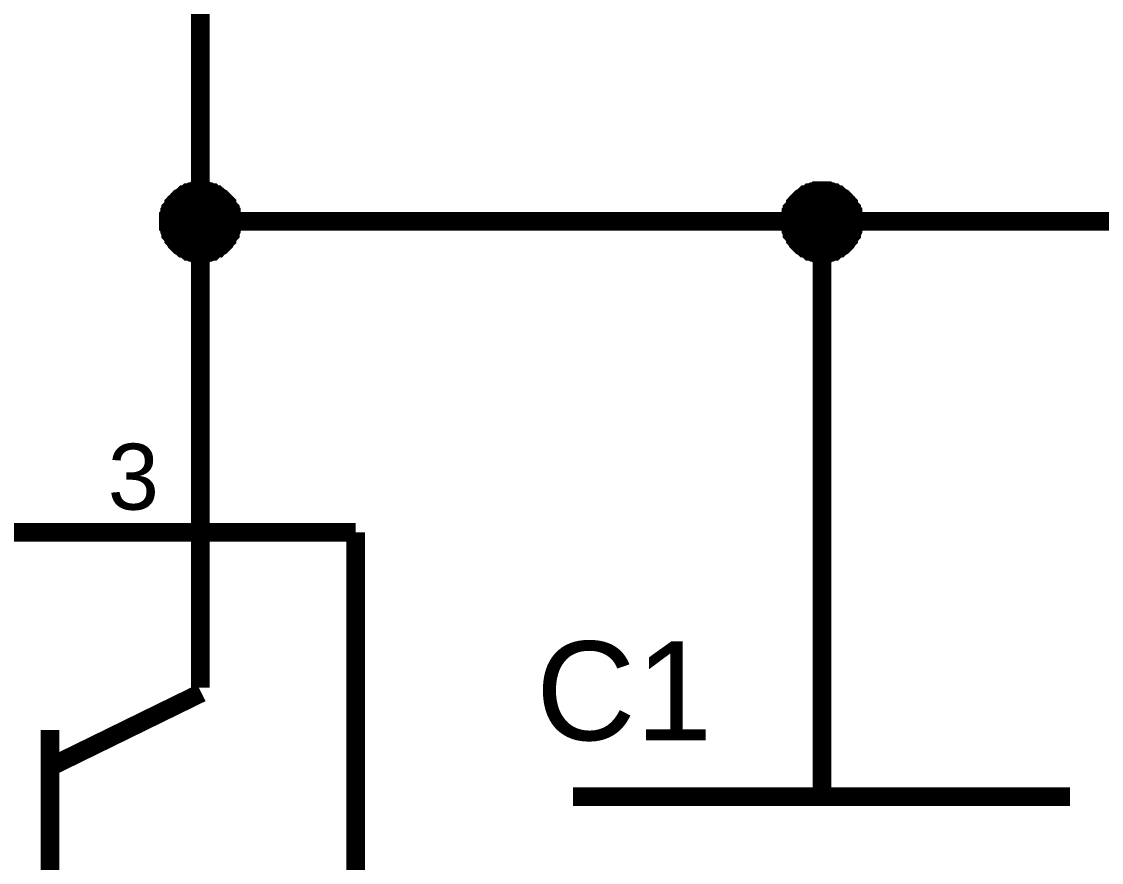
# Model space of a CAD drawing. Header units: millimetres. Extents: x -2024 to 917, y -725 to 13.
# Drawn here: x 496.69 to 514.06, y -649.1 to -635.58 of the extents above; entities that cross this region are included whole.
import ezdxf

# ---------------------------------------------------------------- set-up
doc = ezdxf.new("R2010")
doc.units = ezdxf.units.MM
doc.layers.add('Sheet', color=255, linetype='Continuous')
doc.styles.get("Standard").update_dxf_attribs({"font": 'arial.ttf'})

msp = doc.modelspace()

# ---------------------------------------------------------------- linework, layer by layer
at = {"layer": 'Sheet'}
for points, const_width in [([(499.568, -633.789), (499.568, -636.29)], 0.3), ([(499.568, -638.79), (499.568, -636.29)], 0.3), ([(499.055, -638.79), (499.055, -638.757), (499.055, -638.741), (499.055, -638.707), (499.072, -638.691), (499.072, -638.658), (499.072, -638.641), (499.088, -638.625), (499.088, -638.592), (499.105, -638.575), (499.121, -638.558), (499.138, -638.525), (499.138, -638.509), (499.154, -638.492), (499.171, -638.476), (499.188, -638.459), (499.204, -638.442), (499.221, -638.426), (499.237, -638.409), (499.27, -638.393), (499.287, -638.376), (499.303, -638.36), (499.32, -638.36), (499.353, -638.343), (499.37, -638.327), (499.386, -638.327), (499.419, -638.31), (499.436, -638.31), (499.469, -638.31), (499.485, -638.293), (499.519, -638.293), (499.535, -638.293), (499.568, -638.293)], 0.3), ([(499.055, -638.79), (499.055, -638.757), (499.055, -638.741), (499.055, -638.707), (499.072, -638.691), (499.072, -638.658), (499.072, -638.641), (499.088, -638.625), (499.088, -638.592), (499.105, -638.575), (499.121, -638.558), (499.138, -638.525), (499.138, -638.509), (499.154, -638.492), (499.171, -638.476), (499.188, -638.459), (499.204, -638.442), (499.221, -638.426), (499.237, -638.409), (499.27, -638.393), (499.287, -638.376), (499.303, -638.36), (499.32, -638.36), (499.353, -638.343), (499.37, -638.327), (499.386, -638.327), (499.419, -638.31), (499.436, -638.31), (499.469, -638.31), (499.485, -638.293), (499.519, -638.293), (499.535, -638.293), (499.568, -638.293)], 0.3), ([(499.055, -638.79), (499.055, -638.757), (499.055, -638.741), (499.055, -638.707), (499.072, -638.691), (499.072, -638.658), (499.072, -638.641), (499.088, -638.625), (499.088, -638.592), (499.105, -638.575), (499.121, -638.558), (499.138, -638.525), (499.138, -638.509), (499.154, -638.492), (499.171, -638.476), (499.188, -638.459), (499.204, -638.442), (499.221, -638.426), (499.237, -638.409), (499.27, -638.393), (499.287, -638.376), (499.303, -638.36), (499.32, -638.36), (499.353, -638.343), (499.37, -638.327), (499.386, -638.327), (499.419, -638.31), (499.436, -638.31), (499.469, -638.31), (499.485, -638.293), (499.519, -638.293), (499.535, -638.293), (499.568, -638.293)], 0.3), ([(499.055, -638.79), (499.055, -638.757), (499.055, -638.741), (499.055, -638.707), (499.072, -638.691), (499.072, -638.658), (499.072, -638.641), (499.088, -638.625), (499.088, -638.592), (499.105, -638.575), (499.121, -638.558), (499.138, -638.525), (499.138, -638.509), (499.154, -638.492), (499.171, -638.476), (499.188, -638.459), (499.204, -638.442), (499.221, -638.426), (499.237, -638.409), (499.27, -638.393), (499.287, -638.376), (499.303, -638.36), (499.32, -638.36), (499.353, -638.343), (499.37, -638.327), (499.386, -638.327), (499.419, -638.31), (499.436, -638.31), (499.469, -638.31), (499.485, -638.293), (499.519, -638.293), (499.535, -638.293), (499.568, -638.293)], 0.3), ([(499.568, -638.293), (499.568, -638.293)], 0.3), ([(499.568, -638.293), (499.601, -638.293), (499.618, -638.293), (499.651, -638.293), (499.668, -638.31), (499.701, -638.31), (499.717, -638.31), (499.75, -638.327), (499.767, -638.327), (499.783, -638.343), (499.816, -638.36), (499.833, -638.36), (499.85, -638.376), (499.866, -638.393), (499.899, -638.409), (499.916, -638.426), (499.932, -638.442), (499.949, -638.459), (499.965, -638.476), (499.982, -638.492), (499.999, -638.509), (499.999, -638.525), (500.015, -638.558), (500.032, -638.575), (500.048, -638.592), (500.048, -638.625), (500.065, -638.641), (500.065, -638.658), (500.065, -638.691), (500.081, -638.707), (500.081, -638.741), (500.081, -638.757), (500.081, -638.79)], 0.3), ([(499.568, -638.293), (499.568, -638.293)], 0.3), ([(499.568, -638.293), (499.601, -638.293), (499.618, -638.293), (499.651, -638.293), (499.668, -638.31), (499.701, -638.31), (499.717, -638.31), (499.75, -638.327), (499.767, -638.327), (499.783, -638.343), (499.816, -638.36), (499.833, -638.36), (499.85, -638.376), (499.866, -638.393), (499.899, -638.409), (499.916, -638.426), (499.932, -638.442), (499.949, -638.459), (499.965, -638.476), (499.982, -638.492), (499.999, -638.509), (499.999, -638.525), (500.015, -638.558), (500.032, -638.575), (500.048, -638.592), (500.048, -638.625), (500.065, -638.641), (500.065, -638.658), (500.065, -638.691), (500.081, -638.707), (500.081, -638.741), (500.081, -638.757), (500.081, -638.79)], 0.3), ([(499.568, -638.293), (499.568, -638.293)], 0.3), ([(499.568, -638.293), (499.601, -638.293), (499.618, -638.293), (499.651, -638.293), (499.668, -638.31), (499.701, -638.31), (499.717, -638.31), (499.75, -638.327), (499.767, -638.327), (499.783, -638.343), (499.816, -638.36), (499.833, -638.36), (499.85, -638.376), (499.866, -638.393), (499.899, -638.409), (499.916, -638.426), (499.932, -638.442), (499.949, -638.459), (499.965, -638.476), (499.982, -638.492), (499.999, -638.509), (499.999, -638.525), (500.015, -638.558), (500.032, -638.575), (500.048, -638.592), (500.048, -638.625), (500.065, -638.641), (500.065, -638.658), (500.065, -638.691), (500.081, -638.707), (500.081, -638.741), (500.081, -638.757), (500.081, -638.79)], 0.3), ([(499.568, -638.293), (499.568, -638.293)], 0.3), ([(499.568, -638.293), (499.601, -638.293), (499.618, -638.293), (499.651, -638.293), (499.668, -638.31), (499.701, -638.31), (499.717, -638.31), (499.75, -638.327), (499.767, -638.327), (499.783, -638.343), (499.816, -638.36), (499.833, -638.36), (499.85, -638.376), (499.866, -638.393), (499.899, -638.409), (499.916, -638.426), (499.932, -638.442), (499.949, -638.459), (499.965, -638.476), (499.982, -638.492), (499.999, -638.509), (499.999, -638.525), (500.015, -638.558), (500.032, -638.575), (500.048, -638.592), (500.048, -638.625), (500.065, -638.641), (500.065, -638.658), (500.065, -638.691), (500.081, -638.707), (500.081, -638.741), (500.081, -638.757), (500.081, -638.79)], 0.3), ([(509.052, -638.79), (509.052, -638.757), (509.052, -638.741), (509.052, -638.707), (509.069, -638.691), (509.069, -638.658), (509.069, -638.641), (509.085, -638.625), (509.085, -638.592), (509.102, -638.575), (509.118, -638.558), (509.135, -638.525), (509.135, -638.509), (509.151, -638.492), (509.168, -638.476), (509.184, -638.459), (509.201, -638.442), (509.217, -638.426), (509.234, -638.409), (509.267, -638.393), (509.284, -638.376), (509.3, -638.36), (509.317, -638.36), (509.35, -638.343), (509.366, -638.327), (509.383, -638.327), (509.416, -638.31), (509.433, -638.31), (509.466, -638.31), (509.482, -638.293), (509.515, -638.293), (509.532, -638.293), (509.565, -638.293)], 0.3), ([(509.052, -638.79), (509.052, -638.757), (509.052, -638.741), (509.052, -638.707), (509.069, -638.691), (509.069, -638.658), (509.069, -638.641), (509.085, -638.625), (509.085, -638.592), (509.102, -638.575), (509.118, -638.558), (509.135, -638.525), (509.135, -638.509), (509.151, -638.492), (509.168, -638.476), (509.184, -638.459), (509.201, -638.442), (509.217, -638.426), (509.234, -638.409), (509.267, -638.393), (509.284, -638.376), (509.3, -638.36), (509.317, -638.36), (509.35, -638.343), (509.366, -638.327), (509.383, -638.327), (509.416, -638.31), (509.433, -638.31), (509.466, -638.31), (509.482, -638.293), (509.515, -638.293), (509.532, -638.293), (509.565, -638.293)], 0.3), ([(509.052, -638.79), (509.052, -638.757), (509.052, -638.741), (509.052, -638.707), (509.069, -638.691), (509.069, -638.658), (509.069, -638.641), (509.085, -638.625), (509.085, -638.592), (509.102, -638.575), (509.118, -638.558), (509.135, -638.525), (509.135, -638.509), (509.151, -638.492), (509.168, -638.476), (509.184, -638.459), (509.201, -638.442), (509.217, -638.426), (509.234, -638.409), (509.267, -638.393), (509.284, -638.376), (509.3, -638.36), (509.317, -638.36), (509.35, -638.343), (509.366, -638.327), (509.383, -638.327), (509.416, -638.31), (509.433, -638.31), (509.466, -638.31), (509.482, -638.293), (509.515, -638.293), (509.532, -638.293), (509.565, -638.293)], 0.3), ([(509.052, -638.79), (509.052, -638.757), (509.052, -638.741), (509.052, -638.707), (509.069, -638.691), (509.069, -638.658), (509.069, -638.641), (509.085, -638.625), (509.085, -638.592), (509.102, -638.575), (509.118, -638.558), (509.135, -638.525), (509.135, -638.509), (509.151, -638.492), (509.168, -638.476), (509.184, -638.459), (509.201, -638.442), (509.217, -638.426), (509.234, -638.409), (509.267, -638.393), (509.284, -638.376), (509.3, -638.36), (509.317, -638.36), (509.35, -638.343), (509.366, -638.327), (509.383, -638.327), (509.416, -638.31), (509.433, -638.31), (509.466, -638.31), (509.482, -638.293), (509.515, -638.293), (509.532, -638.293), (509.565, -638.293)], 0.3), ([(509.565, -638.293), (509.565, -638.293)], 0.3), ([(509.565, -638.293), (509.598, -638.293), (509.615, -638.293), (509.648, -638.293), (509.664, -638.31), (509.697, -638.31), (509.714, -638.31), (509.747, -638.327), (509.764, -638.327), (509.78, -638.343), (509.813, -638.36), (509.83, -638.36), (509.846, -638.376), (509.863, -638.393), (509.896, -638.409), (509.913, -638.426), (509.929, -638.442), (509.946, -638.459), (509.962, -638.476), (509.979, -638.492), (509.995, -638.509), (509.995, -638.525), (510.012, -638.558), (510.028, -638.575), (510.045, -638.592), (510.045, -638.625), (510.062, -638.641), (510.062, -638.658), (510.062, -638.691), (510.078, -638.707), (510.078, -638.741), (510.078, -638.757), (510.078, -638.79)], 0.3), ([(509.565, -638.293), (509.565, -638.293)], 0.3), ([(509.565, -638.293), (509.598, -638.293), (509.615, -638.293), (509.648, -638.293), (509.664, -638.31), (509.697, -638.31), (509.714, -638.31), (509.747, -638.327), (509.764, -638.327), (509.78, -638.343), (509.813, -638.36), (509.83, -638.36), (509.846, -638.376), (509.863, -638.393), (509.896, -638.409), (509.913, -638.426), (509.929, -638.442), (509.946, -638.459), (509.962, -638.476), (509.979, -638.492), (509.995, -638.509), (509.995, -638.525), (510.012, -638.558), (510.028, -638.575), (510.045, -638.592), (510.045, -638.625), (510.062, -638.641), (510.062, -638.658), (510.062, -638.691), (510.078, -638.707), (510.078, -638.741), (510.078, -638.757), (510.078, -638.79)], 0.3), ([(509.565, -638.293), (509.565, -638.293)], 0.3), ([(509.565, -638.293), (509.598, -638.293), (509.615, -638.293), (509.648, -638.293), (509.664, -638.31), (509.697, -638.31), (509.714, -638.31), (509.747, -638.327), (509.764, -638.327), (509.78, -638.343), (509.813, -638.36), (509.83, -638.36), (509.846, -638.376), (509.863, -638.393), (509.896, -638.409), (509.913, -638.426), (509.929, -638.442), (509.946, -638.459), (509.962, -638.476), (509.979, -638.492), (509.995, -638.509), (509.995, -638.525), (510.012, -638.558), (510.028, -638.575), (510.045, -638.592), (510.045, -638.625), (510.062, -638.641), (510.062, -638.658), (510.062, -638.691), (510.078, -638.707), (510.078, -638.741), (510.078, -638.757), (510.078, -638.79)], 0.3), ([(509.565, -638.293), (509.565, -638.293)], 0.3), ([(509.565, -638.293), (509.598, -638.293), (509.615, -638.293), (509.648, -638.293), (509.664, -638.31), (509.697, -638.31), (509.714, -638.31), (509.747, -638.327), (509.764, -638.327), (509.78, -638.343), (509.813, -638.36), (509.83, -638.36), (509.846, -638.376), (509.863, -638.393), (509.896, -638.409), (509.913, -638.426), (509.929, -638.442), (509.946, -638.459), (509.962, -638.476), (509.979, -638.492), (509.995, -638.509), (509.995, -638.525), (510.012, -638.558), (510.028, -638.575), (510.045, -638.592), (510.045, -638.625), (510.062, -638.641), (510.062, -638.658), (510.062, -638.691), (510.078, -638.707), (510.078, -638.741), (510.078, -638.757), (510.078, -638.79)], 0.3), ([(499.055, -638.79), (499.055, -638.757), (499.055, -638.741), (499.055, -638.707), (499.072, -638.691), (499.072, -638.658), (499.072, -638.641), (499.088, -638.625), (499.088, -638.592), (499.105, -638.575), (499.121, -638.558), (499.138, -638.525), (499.138, -638.509), (499.154, -638.492), (499.171, -638.476), (499.188, -638.459), (499.204, -638.442), (499.221, -638.426), (499.237, -638.409), (499.27, -638.393), (499.287, -638.376), (499.303, -638.36), (499.32, -638.36), (499.353, -638.343), (499.37, -638.327), (499.386, -638.327), (499.419, -638.31), (499.436, -638.31), (499.469, -638.31), (499.485, -638.293), (499.519, -638.293), (499.535, -638.293), (499.568, -638.293)], 0.0991), ([(499.055, -638.79), (499.055, -638.757), (499.055, -638.741), (499.055, -638.707), (499.072, -638.691), (499.072, -638.658), (499.072, -638.641), (499.088, -638.625), (499.088, -638.592), (499.105, -638.575), (499.121, -638.558), (499.138, -638.525), (499.138, -638.509), (499.154, -638.492), (499.171, -638.476), (499.188, -638.459), (499.204, -638.442), (499.221, -638.426), (499.237, -638.409), (499.27, -638.393), (499.287, -638.376), (499.303, -638.36), (499.32, -638.36), (499.353, -638.343), (499.37, -638.327), (499.386, -638.327), (499.419, -638.31), (499.436, -638.31), (499.469, -638.31), (499.485, -638.293), (499.519, -638.293), (499.535, -638.293), (499.568, -638.293)], 0.0991), ([(499.055, -638.79), (499.055, -638.757), (499.055, -638.741), (499.055, -638.707), (499.072, -638.691), (499.072, -638.658), (499.072, -638.641), (499.088, -638.625), (499.088, -638.592), (499.105, -638.575), (499.121, -638.558), (499.138, -638.525), (499.138, -638.509), (499.154, -638.492), (499.171, -638.476), (499.188, -638.459), (499.204, -638.442), (499.221, -638.426), (499.237, -638.409), (499.27, -638.393), (499.287, -638.376), (499.303, -638.36), (499.32, -638.36), (499.353, -638.343), (499.37, -638.327), (499.386, -638.327), (499.419, -638.31), (499.436, -638.31), (499.469, -638.31), (499.485, -638.293), (499.519, -638.293), (499.535, -638.293), (499.568, -638.293)], 0.0991), ([(499.055, -638.79), (499.055, -638.757), (499.055, -638.741), (499.055, -638.707), (499.072, -638.691), (499.072, -638.658), (499.072, -638.641), (499.088, -638.625), (499.088, -638.592), (499.105, -638.575), (499.121, -638.558), (499.138, -638.525), (499.138, -638.509), (499.154, -638.492), (499.171, -638.476), (499.188, -638.459), (499.204, -638.442), (499.221, -638.426), (499.237, -638.409), (499.27, -638.393), (499.287, -638.376), (499.303, -638.36), (499.32, -638.36), (499.353, -638.343), (499.37, -638.327), (499.386, -638.327), (499.419, -638.31), (499.436, -638.31), (499.469, -638.31), (499.485, -638.293), (499.519, -638.293), (499.535, -638.293), (499.568, -638.293)], 0.0991), ([(499.568, -638.293), (499.568, -638.293)], 0.0991), ([(499.568, -638.293), (499.601, -638.293), (499.618, -638.293), (499.651, -638.293), (499.668, -638.31), (499.701, -638.31), (499.717, -638.31), (499.75, -638.327), (499.767, -638.327), (499.783, -638.343), (499.816, -638.36), (499.833, -638.36), (499.85, -638.376), (499.866, -638.393), (499.899, -638.409), (499.916, -638.426), (499.932, -638.442), (499.949, -638.459), (499.965, -638.476), (499.982, -638.492), (499.999, -638.509), (499.999, -638.525), (500.015, -638.558), (500.032, -638.575), (500.048, -638.592), (500.048, -638.625), (500.065, -638.641), (500.065, -638.658), (500.065, -638.691), (500.081, -638.707), (500.081, -638.741), (500.081, -638.757), (500.081, -638.79)], 0.0991), ([(499.568, -638.293), (499.568, -638.293)], 0.0991), ([(499.568, -638.293), (499.601, -638.293), (499.618, -638.293), (499.651, -638.293), (499.668, -638.31), (499.701, -638.31), (499.717, -638.31), (499.75, -638.327), (499.767, -638.327), (499.783, -638.343), (499.816, -638.36), (499.833, -638.36), (499.85, -638.376), (499.866, -638.393), (499.899, -638.409), (499.916, -638.426), (499.932, -638.442), (499.949, -638.459), (499.965, -638.476), (499.982, -638.492), (499.999, -638.509), (499.999, -638.525), (500.015, -638.558), (500.032, -638.575), (500.048, -638.592), (500.048, -638.625), (500.065, -638.641), (500.065, -638.658), (500.065, -638.691), (500.081, -638.707), (500.081, -638.741), (500.081, -638.757), (500.081, -638.79)], 0.0991), ([(499.568, -638.293), (499.568, -638.293)], 0.0991), ([(499.568, -638.293), (499.601, -638.293), (499.618, -638.293), (499.651, -638.293), (499.668, -638.31), (499.701, -638.31), (499.717, -638.31), (499.75, -638.327), (499.767, -638.327), (499.783, -638.343), (499.816, -638.36), (499.833, -638.36), (499.85, -638.376), (499.866, -638.393), (499.899, -638.409), (499.916, -638.426), (499.932, -638.442), (499.949, -638.459), (499.965, -638.476), (499.982, -638.492), (499.999, -638.509), (499.999, -638.525), (500.015, -638.558), (500.032, -638.575), (500.048, -638.592), (500.048, -638.625), (500.065, -638.641), (500.065, -638.658), (500.065, -638.691), (500.081, -638.707), (500.081, -638.741), (500.081, -638.757), (500.081, -638.79)], 0.0991), ([(499.568, -638.293), (499.568, -638.293)], 0.0991), ([(499.568, -638.293), (499.601, -638.293), (499.618, -638.293), (499.651, -638.293), (499.668, -638.31), (499.701, -638.31), (499.717, -638.31), (499.75, -638.327), (499.767, -638.327), (499.783, -638.343), (499.816, -638.36), (499.833, -638.36), (499.85, -638.376), (499.866, -638.393), (499.899, -638.409), (499.916, -638.426), (499.932, -638.442), (499.949, -638.459), (499.965, -638.476), (499.982, -638.492), (499.999, -638.509), (499.999, -638.525), (500.015, -638.558), (500.032, -638.575), (500.048, -638.592), (500.048, -638.625), (500.065, -638.641), (500.065, -638.658), (500.065, -638.691), (500.081, -638.707), (500.081, -638.741), (500.081, -638.757), (500.081, -638.79)], 0.0991), ([(509.052, -638.79), (509.052, -638.757), (509.052, -638.741), (509.052, -638.707), (509.069, -638.691), (509.069, -638.658), (509.069, -638.641), (509.085, -638.625), (509.085, -638.592), (509.102, -638.575), (509.118, -638.558), (509.135, -638.525), (509.135, -638.509), (509.151, -638.492), (509.168, -638.476), (509.184, -638.459), (509.201, -638.442), (509.217, -638.426), (509.234, -638.409), (509.267, -638.393), (509.284, -638.376), (509.3, -638.36), (509.317, -638.36), (509.35, -638.343), (509.366, -638.327), (509.383, -638.327), (509.416, -638.31), (509.433, -638.31), (509.466, -638.31), (509.482, -638.293), (509.515, -638.293), (509.532, -638.293), (509.565, -638.293)], 0.0991), ([(509.052, -638.79), (509.052, -638.757), (509.052, -638.741), (509.052, -638.707), (509.069, -638.691), (509.069, -638.658), (509.069, -638.641), (509.085, -638.625), (509.085, -638.592), (509.102, -638.575), (509.118, -638.558), (509.135, -638.525), (509.135, -638.509), (509.151, -638.492), (509.168, -638.476), (509.184, -638.459), (509.201, -638.442), (509.217, -638.426), (509.234, -638.409), (509.267, -638.393), (509.284, -638.376), (509.3, -638.36), (509.317, -638.36), (509.35, -638.343), (509.366, -638.327), (509.383, -638.327), (509.416, -638.31), (509.433, -638.31), (509.466, -638.31), (509.482, -638.293), (509.515, -638.293), (509.532, -638.293), (509.565, -638.293)], 0.0991), ([(509.052, -638.79), (509.052, -638.757), (509.052, -638.741), (509.052, -638.707), (509.069, -638.691), (509.069, -638.658), (509.069, -638.641), (509.085, -638.625), (509.085, -638.592), (509.102, -638.575), (509.118, -638.558), (509.135, -638.525), (509.135, -638.509), (509.151, -638.492), (509.168, -638.476), (509.184, -638.459), (509.201, -638.442), (509.217, -638.426), (509.234, -638.409), (509.267, -638.393), (509.284, -638.376), (509.3, -638.36), (509.317, -638.36), (509.35, -638.343), (509.366, -638.327), (509.383, -638.327), (509.416, -638.31), (509.433, -638.31), (509.466, -638.31), (509.482, -638.293), (509.515, -638.293), (509.532, -638.293), (509.565, -638.293)], 0.0991), ([(509.052, -638.79), (509.052, -638.757), (509.052, -638.741), (509.052, -638.707), (509.069, -638.691), (509.069, -638.658), (509.069, -638.641), (509.085, -638.625), (509.085, -638.592), (509.102, -638.575), (509.118, -638.558), (509.135, -638.525), (509.135, -638.509), (509.151, -638.492), (509.168, -638.476), (509.184, -638.459), (509.201, -638.442), (509.217, -638.426), (509.234, -638.409), (509.267, -638.393), (509.284, -638.376), (509.3, -638.36), (509.317, -638.36), (509.35, -638.343), (509.366, -638.327), (509.383, -638.327), (509.416, -638.31), (509.433, -638.31), (509.466, -638.31), (509.482, -638.293), (509.515, -638.293), (509.532, -638.293), (509.565, -638.293)], 0.0991), ([(509.565, -638.293), (509.565, -638.293)], 0.0991), ([(509.565, -638.293), (509.598, -638.293), (509.615, -638.293), (509.648, -638.293), (509.664, -638.31), (509.697, -638.31), (509.714, -638.31), (509.747, -638.327), (509.764, -638.327), (509.78, -638.343), (509.813, -638.36), (509.83, -638.36), (509.846, -638.376), (509.863, -638.393), (509.896, -638.409), (509.913, -638.426), (509.929, -638.442), (509.946, -638.459), (509.962, -638.476), (509.979, -638.492), (509.995, -638.509), (509.995, -638.525), (510.012, -638.558), (510.028, -638.575), (510.045, -638.592), (510.045, -638.625), (510.062, -638.641), (510.062, -638.658), (510.062, -638.691), (510.078, -638.707), (510.078, -638.741), (510.078, -638.757), (510.078, -638.79)], 0.0991), ([(509.565, -638.293), (509.565, -638.293)], 0.0991), ([(509.565, -638.293), (509.598, -638.293), (509.615, -638.293), (509.648, -638.293), (509.664, -638.31), (509.697, -638.31), (509.714, -638.31), (509.747, -638.327), (509.764, -638.327), (509.78, -638.343), (509.813, -638.36), (509.83, -638.36), (509.846, -638.376), (509.863, -638.393), (509.896, -638.409), (509.913, -638.426), (509.929, -638.442), (509.946, -638.459), (509.962, -638.476), (509.979, -638.492), (509.995, -638.509), (509.995, -638.525), (510.012, -638.558), (510.028, -638.575), (510.045, -638.592), (510.045, -638.625), (510.062, -638.641), (510.062, -638.658), (510.062, -638.691), (510.078, -638.707), (510.078, -638.741), (510.078, -638.757), (510.078, -638.79)], 0.0991), ([(509.565, -638.293), (509.565, -638.293)], 0.0991), ([(509.565, -638.293), (509.598, -638.293), (509.615, -638.293), (509.648, -638.293), (509.664, -638.31), (509.697, -638.31), (509.714, -638.31), (509.747, -638.327), (509.764, -638.327), (509.78, -638.343), (509.813, -638.36), (509.83, -638.36), (509.846, -638.376), (509.863, -638.393), (509.896, -638.409), (509.913, -638.426), (509.929, -638.442), (509.946, -638.459), (509.962, -638.476), (509.979, -638.492), (509.995, -638.509), (509.995, -638.525), (510.012, -638.558), (510.028, -638.575), (510.045, -638.592), (510.045, -638.625), (510.062, -638.641), (510.062, -638.658), (510.062, -638.691), (510.078, -638.707), (510.078, -638.741), (510.078, -638.757), (510.078, -638.79)], 0.0991), ([(509.565, -638.293), (509.565, -638.293)], 0.0991), ([(509.565, -638.293), (509.598, -638.293), (509.615, -638.293), (509.648, -638.293), (509.664, -638.31), (509.697, -638.31), (509.714, -638.31), (509.747, -638.327), (509.764, -638.327), (509.78, -638.343), (509.813, -638.36), (509.83, -638.36), (509.846, -638.376), (509.863, -638.393), (509.896, -638.409), (509.913, -638.426), (509.929, -638.442), (509.946, -638.459), (509.962, -638.476), (509.979, -638.492), (509.995, -638.509), (509.995, -638.525), (510.012, -638.558), (510.028, -638.575), (510.045, -638.592), (510.045, -638.625), (510.062, -638.641), (510.062, -638.658), (510.062, -638.691), (510.078, -638.707), (510.078, -638.741), (510.078, -638.757), (510.078, -638.79)], 0.0991), ([(499.568, -639.304), (499.535, -639.304), (499.519, -639.304), (499.485, -639.304), (499.469, -639.287), (499.436, -639.287), (499.419, -639.287), (499.386, -639.27), (499.37, -639.27), (499.353, -639.254), (499.32, -639.237), (499.303, -639.221), (499.287, -639.221), (499.27, -639.204), (499.237, -639.188), (499.221, -639.171), (499.204, -639.155), (499.188, -639.138), (499.171, -639.121), (499.154, -639.088), (499.138, -639.072), (499.138, -639.055), (499.121, -639.039), (499.105, -639.005), (499.088, -638.989), (499.088, -638.972), (499.072, -638.939), (499.072, -638.923), (499.072, -638.89), (499.055, -638.873), (499.055, -638.84), (499.055, -638.823), (499.055, -638.79)], 0.3), ([(499.055, -638.79), (499.055, -638.79)], 0.3), ([(499.568, -639.304), (499.535, -639.304), (499.519, -639.304), (499.485, -639.304), (499.469, -639.287), (499.436, -639.287), (499.419, -639.287), (499.386, -639.27), (499.37, -639.27), (499.353, -639.254), (499.32, -639.237), (499.303, -639.221), (499.287, -639.221), (499.27, -639.204), (499.237, -639.188), (499.221, -639.171), (499.204, -639.155), (499.188, -639.138), (499.171, -639.121), (499.154, -639.088), (499.138, -639.072), (499.138, -639.055), (499.121, -639.039), (499.105, -639.005), (499.088, -638.989), (499.088, -638.972), (499.072, -638.939), (499.072, -638.923), (499.072, -638.89), (499.055, -638.873), (499.055, -638.84), (499.055, -638.823), (499.055, -638.79)], 0.3), ([(499.055, -638.79), (499.055, -638.79)], 0.3), ([(499.568, -639.304), (499.535, -639.304), (499.519, -639.304), (499.485, -639.304), (499.469, -639.287), (499.436, -639.287), (499.419, -639.287), (499.386, -639.27), (499.37, -639.27), (499.353, -639.254), (499.32, -639.237), (499.303, -639.221), (499.287, -639.221), (499.27, -639.204), (499.237, -639.188), (499.221, -639.171), (499.204, -639.155), (499.188, -639.138), (499.171, -639.121), (499.154, -639.088), (499.138, -639.072), (499.138, -639.055), (499.121, -639.039), (499.105, -639.005), (499.088, -638.989), (499.088, -638.972), (499.072, -638.939), (499.072, -638.923), (499.072, -638.89), (499.055, -638.873), (499.055, -638.84), (499.055, -638.823), (499.055, -638.79)], 0.3), ([(499.055, -638.79), (499.055, -638.79)], 0.3), ([(499.568, -639.304), (499.535, -639.304), (499.519, -639.304), (499.485, -639.304), (499.469, -639.287), (499.436, -639.287), (499.419, -639.287), (499.386, -639.27), (499.37, -639.27), (499.353, -639.254), (499.32, -639.237), (499.303, -639.221), (499.287, -639.221), (499.27, -639.204), (499.237, -639.188), (499.221, -639.171), (499.204, -639.155), (499.188, -639.138), (499.171, -639.121), (499.154, -639.088), (499.138, -639.072), (499.138, -639.055), (499.121, -639.039), (499.105, -639.005), (499.088, -638.989), (499.088, -638.972), (499.072, -638.939), (499.072, -638.923), (499.072, -638.89), (499.055, -638.873), (499.055, -638.84), (499.055, -638.823), (499.055, -638.79)], 0.3), ([(499.055, -638.79), (499.055, -638.79)], 0.3), ([(509.565, -645.049), (509.565, -638.79), (499.568, -638.79), (499.568, -641.291)], 0.3), ([(500.081, -638.79), (500.081, -638.823), (500.081, -638.84), (500.081, -638.873), (500.065, -638.89), (500.065, -638.923), (500.065, -638.939), (500.048, -638.972), (500.048, -638.989), (500.032, -639.005), (500.015, -639.039), (499.999, -639.055), (499.999, -639.072), (499.982, -639.088), (499.965, -639.121), (499.949, -639.138), (499.932, -639.155), (499.916, -639.171), (499.899, -639.188), (499.866, -639.204), (499.85, -639.221), (499.833, -639.221), (499.816, -639.237), (499.783, -639.254), (499.767, -639.27), (499.75, -639.27), (499.717, -639.287), (499.701, -639.287), (499.668, -639.287), (499.651, -639.304), (499.618, -639.304), (499.601, -639.304), (499.568, -639.304)], 0.3), ([(500.081, -638.79), (500.081, -638.823), (500.081, -638.84), (500.081, -638.873), (500.065, -638.89), (500.065, -638.923), (500.065, -638.939), (500.048, -638.972), (500.048, -638.989), (500.032, -639.005), (500.015, -639.039), (499.999, -639.055), (499.999, -639.072), (499.982, -639.088), (499.965, -639.121), (499.949, -639.138), (499.932, -639.155), (499.916, -639.171), (499.899, -639.188), (499.866, -639.204), (499.85, -639.221), (499.833, -639.221), (499.816, -639.237), (499.783, -639.254), (499.767, -639.27), (499.75, -639.27), (499.717, -639.287), (499.701, -639.287), (499.668, -639.287), (499.651, -639.304), (499.618, -639.304), (499.601, -639.304), (499.568, -639.304)], 0.3), ([(500.081, -638.79), (500.081, -638.823), (500.081, -638.84), (500.081, -638.873), (500.065, -638.89), (500.065, -638.923), (500.065, -638.939), (500.048, -638.972), (500.048, -638.989), (500.032, -639.005), (500.015, -639.039), (499.999, -639.055), (499.999, -639.072), (499.982, -639.088), (499.965, -639.121), (499.949, -639.138), (499.932, -639.155), (499.916, -639.171), (499.899, -639.188), (499.866, -639.204), (499.85, -639.221), (499.833, -639.221), (499.816, -639.237), (499.783, -639.254), (499.767, -639.27), (499.75, -639.27), (499.717, -639.287), (499.701, -639.287), (499.668, -639.287), (499.651, -639.304), (499.618, -639.304), (499.601, -639.304), (499.568, -639.304)], 0.3), ([(500.081, -638.79), (500.081, -638.823), (500.081, -638.84), (500.081, -638.873), (500.065, -638.89), (500.065, -638.923), (500.065, -638.939), (500.048, -638.972), (500.048, -638.989), (500.032, -639.005), (500.015, -639.039), (499.999, -639.055), (499.999, -639.072), (499.982, -639.088), (499.965, -639.121), (499.949, -639.138), (499.932, -639.155), (499.916, -639.171), (499.899, -639.188), (499.866, -639.204), (499.85, -639.221), (499.833, -639.221), (499.816, -639.237), (499.783, -639.254), (499.767, -639.27), (499.75, -639.27), (499.717, -639.287), (499.701, -639.287), (499.668, -639.287), (499.651, -639.304), (499.618, -639.304), (499.601, -639.304), (499.568, -639.304)], 0.3), ([(500.081, -638.79), (500.081, -638.79), (500.081, -638.79), (500.081, -638.79), (500.081, -638.79), (500.081, -638.79), (500.081, -638.79), (500.081, -638.79), (500.081, -638.79), (500.081, -638.79), (500.081, -638.79), (500.081, -638.79), (500.081, -638.79), (500.081, -638.79), (500.081, -638.79), (500.081, -638.79), (500.081, -638.79), (500.081, -638.79), (500.081, -638.79), (500.081, -638.79), (500.081, -638.79), (500.081, -638.79), (500.081, -638.79), (500.081, -638.79), (500.081, -638.79), (500.081, -638.79), (500.081, -638.79), (500.081, -638.79), (500.081, -638.79), (500.081, -638.79), (500.081, -638.79), (500.081, -638.79), (500.081, -638.79)], 0.3), ([(500.081, -638.79), (500.081, -638.79)], 0.3), ([(500.081, -638.79), (500.081, -638.79), (500.081, -638.79), (500.081, -638.79), (500.081, -638.79), (500.081, -638.79), (500.081, -638.79), (500.081, -638.79), (500.081, -638.79), (500.081, -638.79), (500.081, -638.79), (500.081, -638.79), (500.081, -638.79), (500.081, -638.79), (500.081, -638.79), (500.081, -638.79), (500.081, -638.79), (500.081, -638.79), (500.081, -638.79), (500.081, -638.79), (500.081, -638.79), (500.081, -638.79), (500.081, -638.79), (500.081, -638.79), (500.081, -638.79), (500.081, -638.79), (500.081, -638.79), (500.081, -638.79), (500.081, -638.79), (500.081, -638.79), (500.081, -638.79), (500.081, -638.79), (500.081, -638.79)], 0.3), ([(500.081, -638.79), (500.081, -638.79)], 0.3), ([(500.081, -638.79), (500.081, -638.79), (500.081, -638.79), (500.081, -638.79), (500.081, -638.79), (500.081, -638.79), (500.081, -638.79), (500.081, -638.79), (500.081, -638.79), (500.081, -638.79), (500.081, -638.79), (500.081, -638.79), (500.081, -638.79), (500.081, -638.79), (500.081, -638.79), (500.081, -638.79), (500.081, -638.79), (500.081, -638.79), (500.081, -638.79), (500.081, -638.79), (500.081, -638.79), (500.081, -638.79), (500.081, -638.79), (500.081, -638.79), (500.081, -638.79), (500.081, -638.79), (500.081, -638.79), (500.081, -638.79), (500.081, -638.79), (500.081, -638.79), (500.081, -638.79), (500.081, -638.79), (500.081, -638.79)], 0.3), ([(500.081, -638.79), (500.081, -638.79)], 0.3), ([(500.081, -638.79), (500.081, -638.79), (500.081, -638.79), (500.081, -638.79), (500.081, -638.79), (500.081, -638.79), (500.081, -638.79), (500.081, -638.79), (500.081, -638.79), (500.081, -638.79), (500.081, -638.79), (500.081, -638.79), (500.081, -638.79), (500.081, -638.79), (500.081, -638.79), (500.081, -638.79), (500.081, -638.79), (500.081, -638.79), (500.081, -638.79), (500.081, -638.79), (500.081, -638.79), (500.081, -638.79), (500.081, -638.79), (500.081, -638.79), (500.081, -638.79), (500.081, -638.79), (500.081, -638.79), (500.081, -638.79), (500.081, -638.79), (500.081, -638.79), (500.081, -638.79), (500.081, -638.79), (500.081, -638.79)], 0.3), ([(500.081, -638.79), (500.081, -638.79)], 0.3), ([(509.565, -639.304), (509.532, -639.304), (509.515, -639.304), (509.482, -639.304), (509.466, -639.287), (509.433, -639.287), (509.416, -639.287), (509.383, -639.27), (509.366, -639.27), (509.35, -639.254), (509.317, -639.237), (509.3, -639.221), (509.284, -639.221), (509.267, -639.204), (509.234, -639.188), (509.217, -639.171), (509.201, -639.155), (509.184, -639.138), (509.168, -639.121), (509.151, -639.088), (509.135, -639.072), (509.135, -639.055), (509.118, -639.039), (509.102, -639.005), (509.085, -638.989), (509.085, -638.972), (509.069, -638.939), (509.069, -638.923), (509.069, -638.89), (509.052, -638.873), (509.052, -638.84), (509.052, -638.823), (509.052, -638.79)], 0.3), ([(509.052, -638.79), (509.052, -638.79)], 0.3), ([(509.565, -639.304), (509.532, -639.304), (509.515, -639.304), (509.482, -639.304), (509.466, -639.287), (509.433, -639.287), (509.416, -639.287), (509.383, -639.27), (509.366, -639.27), (509.35, -639.254), (509.317, -639.237), (509.3, -639.221), (509.284, -639.221), (509.267, -639.204), (509.234, -639.188), (509.217, -639.171), (509.201, -639.155), (509.184, -639.138), (509.168, -639.121), (509.151, -639.088), (509.135, -639.072), (509.135, -639.055), (509.118, -639.039), (509.102, -639.005), (509.085, -638.989), (509.085, -638.972), (509.069, -638.939), (509.069, -638.923), (509.069, -638.89), (509.052, -638.873), (509.052, -638.84), (509.052, -638.823), (509.052, -638.79)], 0.3), ([(509.052, -638.79), (509.052, -638.79)], 0.3), ([(509.565, -639.304), (509.532, -639.304), (509.515, -639.304), (509.482, -639.304), (509.466, -639.287), (509.433, -639.287), (509.416, -639.287), (509.383, -639.27), (509.366, -639.27), (509.35, -639.254), (509.317, -639.237), (509.3, -639.221), (509.284, -639.221), (509.267, -639.204), (509.234, -639.188), (509.217, -639.171), (509.201, -639.155), (509.184, -639.138), (509.168, -639.121), (509.151, -639.088), (509.135, -639.072), (509.135, -639.055), (509.118, -639.039), (509.102, -639.005), (509.085, -638.989), (509.085, -638.972), (509.069, -638.939), (509.069, -638.923), (509.069, -638.89), (509.052, -638.873), (509.052, -638.84), (509.052, -638.823), (509.052, -638.79)], 0.3), ([(509.052, -638.79), (509.052, -638.79)], 0.3), ([(509.565, -639.304), (509.532, -639.304), (509.515, -639.304), (509.482, -639.304), (509.466, -639.287), (509.433, -639.287), (509.416, -639.287), (509.383, -639.27), (509.366, -639.27), (509.35, -639.254), (509.317, -639.237), (509.3, -639.221), (509.284, -639.221), (509.267, -639.204), (509.234, -639.188), (509.217, -639.171), (509.201, -639.155), (509.184, -639.138), (509.168, -639.121), (509.151, -639.088), (509.135, -639.072), (509.135, -639.055), (509.118, -639.039), (509.102, -639.005), (509.085, -638.989), (509.085, -638.972), (509.069, -638.939), (509.069, -638.923), (509.069, -638.89), (509.052, -638.873), (509.052, -638.84), (509.052, -638.823), (509.052, -638.79)], 0.3), ([(509.052, -638.79), (509.052, -638.79)], 0.3), ([(510.078, -638.79), (510.078, -638.823), (510.078, -638.84), (510.078, -638.873), (510.062, -638.89), (510.062, -638.923), (510.062, -638.939), (510.045, -638.972), (510.045, -638.989), (510.028, -639.005), (510.012, -639.039), (509.995, -639.055), (509.995, -639.072), (509.979, -639.088), (509.962, -639.121), (509.946, -639.138), (509.929, -639.155), (509.913, -639.171), (509.896, -639.188), (509.863, -639.204), (509.846, -639.221), (509.83, -639.221), (509.813, -639.237), (509.78, -639.254), (509.764, -639.27), (509.747, -639.27), (509.714, -639.287), (509.697, -639.287), (509.664, -639.287), (509.648, -639.304), (509.615, -639.304), (509.598, -639.304), (509.565, -639.304)], 0.3), ([(512.064, -638.79), (509.565, -638.79)], 0.3), ([(510.078, -638.79), (510.078, -638.823), (510.078, -638.84), (510.078, -638.873), (510.062, -638.89), (510.062, -638.923), (510.062, -638.939), (510.045, -638.972), (510.045, -638.989), (510.028, -639.005), (510.012, -639.039), (509.995, -639.055), (509.995, -639.072), (509.979, -639.088), (509.962, -639.121), (509.946, -639.138), (509.929, -639.155), (509.913, -639.171), (509.896, -639.188), (509.863, -639.204), (509.846, -639.221), (509.83, -639.221), (509.813, -639.237), (509.78, -639.254), (509.764, -639.27), (509.747, -639.27), (509.714, -639.287), (509.697, -639.287), (509.664, -639.287), (509.648, -639.304), (509.615, -639.304), (509.598, -639.304), (509.565, -639.304)], 0.3), ([(510.078, -638.79), (510.078, -638.823), (510.078, -638.84), (510.078, -638.873), (510.062, -638.89), (510.062, -638.923), (510.062, -638.939), (510.045, -638.972), (510.045, -638.989), (510.028, -639.005), (510.012, -639.039), (509.995, -639.055), (509.995, -639.072), (509.979, -639.088), (509.962, -639.121), (509.946, -639.138), (509.929, -639.155), (509.913, -639.171), (509.896, -639.188), (509.863, -639.204), (509.846, -639.221), (509.83, -639.221), (509.813, -639.237), (509.78, -639.254), (509.764, -639.27), (509.747, -639.27), (509.714, -639.287), (509.697, -639.287), (509.664, -639.287), (509.648, -639.304), (509.615, -639.304), (509.598, -639.304), (509.565, -639.304)], 0.3), ([(510.078, -638.79), (510.078, -638.823), (510.078, -638.84), (510.078, -638.873), (510.062, -638.89), (510.062, -638.923), (510.062, -638.939), (510.045, -638.972), (510.045, -638.989), (510.028, -639.005), (510.012, -639.039), (509.995, -639.055), (509.995, -639.072), (509.979, -639.088), (509.962, -639.121), (509.946, -639.138), (509.929, -639.155), (509.913, -639.171), (509.896, -639.188), (509.863, -639.204), (509.846, -639.221), (509.83, -639.221), (509.813, -639.237), (509.78, -639.254), (509.764, -639.27), (509.747, -639.27), (509.714, -639.287), (509.697, -639.287), (509.664, -639.287), (509.648, -639.304), (509.615, -639.304), (509.598, -639.304), (509.565, -639.304)], 0.3), ([(510.078, -638.79), (510.078, -638.79), (510.078, -638.79), (510.078, -638.79), (510.078, -638.79), (510.078, -638.79), (510.078, -638.79), (510.078, -638.79), (510.078, -638.79), (510.078, -638.79), (510.078, -638.79), (510.078, -638.79), (510.078, -638.79), (510.078, -638.79), (510.078, -638.79), (510.078, -638.79), (510.078, -638.79), (510.078, -638.79), (510.078, -638.79), (510.078, -638.79), (510.078, -638.79), (510.078, -638.79), (510.078, -638.79), (510.078, -638.79), (510.078, -638.79), (510.078, -638.79), (510.078, -638.79), (510.078, -638.79), (510.078, -638.79), (510.078, -638.79), (510.078, -638.79), (510.078, -638.79), (510.078, -638.79)], 0.3), ([(510.078, -638.79), (510.078, -638.79)], 0.3), ([(510.078, -638.79), (510.078, -638.79), (510.078, -638.79), (510.078, -638.79), (510.078, -638.79), (510.078, -638.79), (510.078, -638.79), (510.078, -638.79), (510.078, -638.79), (510.078, -638.79), (510.078, -638.79), (510.078, -638.79), (510.078, -638.79), (510.078, -638.79), (510.078, -638.79), (510.078, -638.79), (510.078, -638.79), (510.078, -638.79), (510.078, -638.79), (510.078, -638.79), (510.078, -638.79), (510.078, -638.79), (510.078, -638.79), (510.078, -638.79), (510.078, -638.79), (510.078, -638.79), (510.078, -638.79), (510.078, -638.79), (510.078, -638.79), (510.078, -638.79), (510.078, -638.79), (510.078, -638.79), (510.078, -638.79)], 0.3), ([(510.078, -638.79), (510.078, -638.79)], 0.3), ([(510.078, -638.79), (510.078, -638.79), (510.078, -638.79), (510.078, -638.79), (510.078, -638.79), (510.078, -638.79), (510.078, -638.79), (510.078, -638.79), (510.078, -638.79), (510.078, -638.79), (510.078, -638.79), (510.078, -638.79), (510.078, -638.79), (510.078, -638.79), (510.078, -638.79), (510.078, -638.79), (510.078, -638.79), (510.078, -638.79), (510.078, -638.79), (510.078, -638.79), (510.078, -638.79), (510.078, -638.79), (510.078, -638.79), (510.078, -638.79), (510.078, -638.79), (510.078, -638.79), (510.078, -638.79), (510.078, -638.79), (510.078, -638.79), (510.078, -638.79), (510.078, -638.79), (510.078, -638.79), (510.078, -638.79)], 0.3), ([(510.078, -638.79), (510.078, -638.79)], 0.3), ([(510.078, -638.79), (510.078, -638.79), (510.078, -638.79), (510.078, -638.79), (510.078, -638.79), (510.078, -638.79), (510.078, -638.79), (510.078, -638.79), (510.078, -638.79), (510.078, -638.79), (510.078, -638.79), (510.078, -638.79), (510.078, -638.79), (510.078, -638.79), (510.078, -638.79), (510.078, -638.79), (510.078, -638.79), (510.078, -638.79), (510.078, -638.79), (510.078, -638.79), (510.078, -638.79), (510.078, -638.79), (510.078, -638.79), (510.078, -638.79), (510.078, -638.79), (510.078, -638.79), (510.078, -638.79), (510.078, -638.79), (510.078, -638.79), (510.078, -638.79), (510.078, -638.79), (510.078, -638.79), (510.078, -638.79)], 0.3), ([(510.078, -638.79), (510.078, -638.79)], 0.3), ([(514.563, -638.79), (512.064, -638.79)], 0.3), ([(499.568, -639.304), (499.535, -639.304), (499.519, -639.304), (499.485, -639.304), (499.469, -639.287), (499.436, -639.287), (499.419, -639.287), (499.386, -639.27), (499.37, -639.27), (499.353, -639.254), (499.32, -639.237), (499.303, -639.221), (499.287, -639.221), (499.27, -639.204), (499.237, -639.188), (499.221, -639.171), (499.204, -639.155), (499.188, -639.138), (499.171, -639.121), (499.154, -639.088), (499.138, -639.072), (499.138, -639.055), (499.121, -639.039), (499.105, -639.005), (499.088, -638.989), (499.088, -638.972), (499.072, -638.939), (499.072, -638.923), (499.072, -638.89), (499.055, -638.873), (499.055, -638.84), (499.055, -638.823), (499.055, -638.79)], 0.0991), ([(499.055, -638.79), (499.055, -638.79)], 0.0991), ([(499.568, -639.304), (499.535, -639.304), (499.519, -639.304), (499.485, -639.304), (499.469, -639.287), (499.436, -639.287), (499.419, -639.287), (499.386, -639.27), (499.37, -639.27), (499.353, -639.254), (499.32, -639.237), (499.303, -639.221), (499.287, -639.221), (499.27, -639.204), (499.237, -639.188), (499.221, -639.171), (499.204, -639.155), (499.188, -639.138), (499.171, -639.121), (499.154, -639.088), (499.138, -639.072), (499.138, -639.055), (499.121, -639.039), (499.105, -639.005), (499.088, -638.989), (499.088, -638.972), (499.072, -638.939), (499.072, -638.923), (499.072, -638.89), (499.055, -638.873), (499.055, -638.84), (499.055, -638.823), (499.055, -638.79)], 0.0991), ([(499.055, -638.79), (499.055, -638.79)], 0.0991), ([(499.568, -639.304), (499.535, -639.304), (499.519, -639.304), (499.485, -639.304), (499.469, -639.287), (499.436, -639.287), (499.419, -639.287), (499.386, -639.27), (499.37, -639.27), (499.353, -639.254), (499.32, -639.237), (499.303, -639.221), (499.287, -639.221), (499.27, -639.204), (499.237, -639.188), (499.221, -639.171), (499.204, -639.155), (499.188, -639.138), (499.171, -639.121), (499.154, -639.088), (499.138, -639.072), (499.138, -639.055), (499.121, -639.039), (499.105, -639.005), (499.088, -638.989), (499.088, -638.972), (499.072, -638.939), (499.072, -638.923), (499.072, -638.89), (499.055, -638.873), (499.055, -638.84), (499.055, -638.823), (499.055, -638.79)], 0.0991), ([(499.055, -638.79), (499.055, -638.79)], 0.0991), ([(499.568, -639.304), (499.535, -639.304), (499.519, -639.304), (499.485, -639.304), (499.469, -639.287), (499.436, -639.287), (499.419, -639.287), (499.386, -639.27), (499.37, -639.27), (499.353, -639.254), (499.32, -639.237), (499.303, -639.221), (499.287, -639.221), (499.27, -639.204), (499.237, -639.188), (499.221, -639.171), (499.204, -639.155), (499.188, -639.138), (499.171, -639.121), (499.154, -639.088), (499.138, -639.072), (499.138, -639.055), (499.121, -639.039), (499.105, -639.005), (499.088, -638.989), (499.088, -638.972), (499.072, -638.939), (499.072, -638.923), (499.072, -638.89), (499.055, -638.873), (499.055, -638.84), (499.055, -638.823), (499.055, -638.79)], 0.0991), ([(499.055, -638.79), (499.055, -638.79)], 0.0991), ([(500.081, -638.79), (500.081, -638.823), (500.081, -638.84), (500.081, -638.873), (500.065, -638.89), (500.065, -638.923), (500.065, -638.939), (500.048, -638.972), (500.048, -638.989), (500.032, -639.005), (500.015, -639.039), (499.999, -639.055), (499.999, -639.072), (499.982, -639.088), (499.965, -639.121), (499.949, -639.138), (499.932, -639.155), (499.916, -639.171), (499.899, -639.188), (499.866, -639.204), (499.85, -639.221), (499.833, -639.221), (499.816, -639.237), (499.783, -639.254), (499.767, -639.27), (499.75, -639.27), (499.717, -639.287), (499.701, -639.287), (499.668, -639.287), (499.651, -639.304), (499.618, -639.304), (499.601, -639.304), (499.568, -639.304)], 0.0991), ([(500.081, -638.79), (500.081, -638.823), (500.081, -638.84), (500.081, -638.873), (500.065, -638.89), (500.065, -638.923), (500.065, -638.939), (500.048, -638.972), (500.048, -638.989), (500.032, -639.005), (500.015, -639.039), (499.999, -639.055), (499.999, -639.072), (499.982, -639.088), (499.965, -639.121), (499.949, -639.138), (499.932, -639.155), (499.916, -639.171), (499.899, -639.188), (499.866, -639.204), (499.85, -639.221), (499.833, -639.221), (499.816, -639.237), (499.783, -639.254), (499.767, -639.27), (499.75, -639.27), (499.717, -639.287), (499.701, -639.287), (499.668, -639.287), (499.651, -639.304), (499.618, -639.304), (499.601, -639.304), (499.568, -639.304)], 0.0991), ([(500.081, -638.79), (500.081, -638.823), (500.081, -638.84), (500.081, -638.873), (500.065, -638.89), (500.065, -638.923), (500.065, -638.939), (500.048, -638.972), (500.048, -638.989), (500.032, -639.005), (500.015, -639.039), (499.999, -639.055), (499.999, -639.072), (499.982, -639.088), (499.965, -639.121), (499.949, -639.138), (499.932, -639.155), (499.916, -639.171), (499.899, -639.188), (499.866, -639.204), (499.85, -639.221), (499.833, -639.221), (499.816, -639.237), (499.783, -639.254), (499.767, -639.27), (499.75, -639.27), (499.717, -639.287), (499.701, -639.287), (499.668, -639.287), (499.651, -639.304), (499.618, -639.304), (499.601, -639.304), (499.568, -639.304)], 0.0991), ([(500.081, -638.79), (500.081, -638.823), (500.081, -638.84), (500.081, -638.873), (500.065, -638.89), (500.065, -638.923), (500.065, -638.939), (500.048, -638.972), (500.048, -638.989), (500.032, -639.005), (500.015, -639.039), (499.999, -639.055), (499.999, -639.072), (499.982, -639.088), (499.965, -639.121), (499.949, -639.138), (499.932, -639.155), (499.916, -639.171), (499.899, -639.188), (499.866, -639.204), (499.85, -639.221), (499.833, -639.221), (499.816, -639.237), (499.783, -639.254), (499.767, -639.27), (499.75, -639.27), (499.717, -639.287), (499.701, -639.287), (499.668, -639.287), (499.651, -639.304), (499.618, -639.304), (499.601, -639.304), (499.568, -639.304)], 0.0991), ([(500.081, -638.79), (500.081, -638.79), (500.081, -638.79), (500.081, -638.79), (500.081, -638.79), (500.081, -638.79), (500.081, -638.79), (500.081, -638.79), (500.081, -638.79), (500.081, -638.79), (500.081, -638.79), (500.081, -638.79), (500.081, -638.79), (500.081, -638.79), (500.081, -638.79), (500.081, -638.79), (500.081, -638.79), (500.081, -638.79), (500.081, -638.79), (500.081, -638.79), (500.081, -638.79), (500.081, -638.79), (500.081, -638.79), (500.081, -638.79), (500.081, -638.79), (500.081, -638.79), (500.081, -638.79), (500.081, -638.79), (500.081, -638.79), (500.081, -638.79), (500.081, -638.79), (500.081, -638.79), (500.081, -638.79)], 0.0991), ([(500.081, -638.79), (500.081, -638.79)], 0.0991), ([(500.081, -638.79), (500.081, -638.79), (500.081, -638.79), (500.081, -638.79), (500.081, -638.79), (500.081, -638.79), (500.081, -638.79), (500.081, -638.79), (500.081, -638.79), (500.081, -638.79), (500.081, -638.79), (500.081, -638.79), (500.081, -638.79), (500.081, -638.79), (500.081, -638.79), (500.081, -638.79), (500.081, -638.79), (500.081, -638.79), (500.081, -638.79), (500.081, -638.79), (500.081, -638.79), (500.081, -638.79), (500.081, -638.79), (500.081, -638.79), (500.081, -638.79), (500.081, -638.79), (500.081, -638.79), (500.081, -638.79), (500.081, -638.79), (500.081, -638.79), (500.081, -638.79), (500.081, -638.79), (500.081, -638.79)], 0.0991), ([(500.081, -638.79), (500.081, -638.79)], 0.0991), ([(500.081, -638.79), (500.081, -638.79), (500.081, -638.79), (500.081, -638.79), (500.081, -638.79), (500.081, -638.79), (500.081, -638.79), (500.081, -638.79), (500.081, -638.79), (500.081, -638.79), (500.081, -638.79), (500.081, -638.79), (500.081, -638.79), (500.081, -638.79), (500.081, -638.79), (500.081, -638.79), (500.081, -638.79), (500.081, -638.79), (500.081, -638.79), (500.081, -638.79), (500.081, -638.79), (500.081, -638.79), (500.081, -638.79), (500.081, -638.79), (500.081, -638.79), (500.081, -638.79), (500.081, -638.79), (500.081, -638.79), (500.081, -638.79), (500.081, -638.79), (500.081, -638.79), (500.081, -638.79), (500.081, -638.79)], 0.0991), ([(500.081, -638.79), (500.081, -638.79)], 0.0991), ([(500.081, -638.79), (500.081, -638.79), (500.081, -638.79), (500.081, -638.79), (500.081, -638.79), (500.081, -638.79), (500.081, -638.79), (500.081, -638.79), (500.081, -638.79), (500.081, -638.79), (500.081, -638.79), (500.081, -638.79), (500.081, -638.79), (500.081, -638.79), (500.081, -638.79), (500.081, -638.79), (500.081, -638.79), (500.081, -638.79), (500.081, -638.79), (500.081, -638.79), (500.081, -638.79), (500.081, -638.79), (500.081, -638.79), (500.081, -638.79), (500.081, -638.79), (500.081, -638.79), (500.081, -638.79), (500.081, -638.79), (500.081, -638.79), (500.081, -638.79), (500.081, -638.79), (500.081, -638.79), (500.081, -638.79)], 0.0991), ([(500.081, -638.79), (500.081, -638.79)], 0.0991), ([(509.565, -639.304), (509.532, -639.304), (509.515, -639.304), (509.482, -639.304), (509.466, -639.287), (509.433, -639.287), (509.416, -639.287), (509.383, -639.27), (509.366, -639.27), (509.35, -639.254), (509.317, -639.237), (509.3, -639.221), (509.284, -639.221), (509.267, -639.204), (509.234, -639.188), (509.217, -639.171), (509.201, -639.155), (509.184, -639.138), (509.168, -639.121), (509.151, -639.088), (509.135, -639.072), (509.135, -639.055), (509.118, -639.039), (509.102, -639.005), (509.085, -638.989), (509.085, -638.972), (509.069, -638.939), (509.069, -638.923), (509.069, -638.89), (509.052, -638.873), (509.052, -638.84), (509.052, -638.823), (509.052, -638.79)], 0.0991), ([(509.052, -638.79), (509.052, -638.79)], 0.0991), ([(509.565, -639.304), (509.532, -639.304), (509.515, -639.304), (509.482, -639.304), (509.466, -639.287), (509.433, -639.287), (509.416, -639.287), (509.383, -639.27), (509.366, -639.27), (509.35, -639.254), (509.317, -639.237), (509.3, -639.221), (509.284, -639.221), (509.267, -639.204), (509.234, -639.188), (509.217, -639.171), (509.201, -639.155), (509.184, -639.138), (509.168, -639.121), (509.151, -639.088), (509.135, -639.072), (509.135, -639.055), (509.118, -639.039), (509.102, -639.005), (509.085, -638.989), (509.085, -638.972), (509.069, -638.939), (509.069, -638.923), (509.069, -638.89), (509.052, -638.873), (509.052, -638.84), (509.052, -638.823), (509.052, -638.79)], 0.0991), ([(509.052, -638.79), (509.052, -638.79)], 0.0991), ([(509.565, -639.304), (509.532, -639.304), (509.515, -639.304), (509.482, -639.304), (509.466, -639.287), (509.433, -639.287), (509.416, -639.287), (509.383, -639.27), (509.366, -639.27), (509.35, -639.254), (509.317, -639.237), (509.3, -639.221), (509.284, -639.221), (509.267, -639.204), (509.234, -639.188), (509.217, -639.171), (509.201, -639.155), (509.184, -639.138), (509.168, -639.121), (509.151, -639.088), (509.135, -639.072), (509.135, -639.055), (509.118, -639.039), (509.102, -639.005), (509.085, -638.989), (509.085, -638.972), (509.069, -638.939), (509.069, -638.923), (509.069, -638.89), (509.052, -638.873), (509.052, -638.84), (509.052, -638.823), (509.052, -638.79)], 0.0991), ([(509.052, -638.79), (509.052, -638.79)], 0.0991), ([(509.565, -639.304), (509.532, -639.304), (509.515, -639.304), (509.482, -639.304), (509.466, -639.287), (509.433, -639.287), (509.416, -639.287), (509.383, -639.27), (509.366, -639.27), (509.35, -639.254), (509.317, -639.237), (509.3, -639.221), (509.284, -639.221), (509.267, -639.204), (509.234, -639.188), (509.217, -639.171), (509.201, -639.155), (509.184, -639.138), (509.168, -639.121), (509.151, -639.088), (509.135, -639.072), (509.135, -639.055), (509.118, -639.039), (509.102, -639.005), (509.085, -638.989), (509.085, -638.972), (509.069, -638.939), (509.069, -638.923), (509.069, -638.89), (509.052, -638.873), (509.052, -638.84), (509.052, -638.823), (509.052, -638.79)], 0.0991), ([(509.052, -638.79), (509.052, -638.79)], 0.0991), ([(510.078, -638.79), (510.078, -638.823), (510.078, -638.84), (510.078, -638.873), (510.062, -638.89), (510.062, -638.923), (510.062, -638.939), (510.045, -638.972), (510.045, -638.989), (510.028, -639.005), (510.012, -639.039), (509.995, -639.055), (509.995, -639.072), (509.979, -639.088), (509.962, -639.121), (509.946, -639.138), (509.929, -639.155), (509.913, -639.171), (509.896, -639.188), (509.863, -639.204), (509.846, -639.221), (509.83, -639.221), (509.813, -639.237), (509.78, -639.254), (509.764, -639.27), (509.747, -639.27), (509.714, -639.287), (509.697, -639.287), (509.664, -639.287), (509.648, -639.304), (509.615, -639.304), (509.598, -639.304), (509.565, -639.304)], 0.0991), ([(510.078, -638.79), (510.078, -638.823), (510.078, -638.84), (510.078, -638.873), (510.062, -638.89), (510.062, -638.923), (510.062, -638.939), (510.045, -638.972), (510.045, -638.989), (510.028, -639.005), (510.012, -639.039), (509.995, -639.055), (509.995, -639.072), (509.979, -639.088), (509.962, -639.121), (509.946, -639.138), (509.929, -639.155), (509.913, -639.171), (509.896, -639.188), (509.863, -639.204), (509.846, -639.221), (509.83, -639.221), (509.813, -639.237), (509.78, -639.254), (509.764, -639.27), (509.747, -639.27), (509.714, -639.287), (509.697, -639.287), (509.664, -639.287), (509.648, -639.304), (509.615, -639.304), (509.598, -639.304), (509.565, -639.304)], 0.0991), ([(510.078, -638.79), (510.078, -638.823), (510.078, -638.84), (510.078, -638.873), (510.062, -638.89), (510.062, -638.923), (510.062, -638.939), (510.045, -638.972), (510.045, -638.989), (510.028, -639.005), (510.012, -639.039), (509.995, -639.055), (509.995, -639.072), (509.979, -639.088), (509.962, -639.121), (509.946, -639.138), (509.929, -639.155), (509.913, -639.171), (509.896, -639.188), (509.863, -639.204), (509.846, -639.221), (509.83, -639.221), (509.813, -639.237), (509.78, -639.254), (509.764, -639.27), (509.747, -639.27), (509.714, -639.287), (509.697, -639.287), (509.664, -639.287), (509.648, -639.304), (509.615, -639.304), (509.598, -639.304), (509.565, -639.304)], 0.0991), ([(510.078, -638.79), (510.078, -638.823), (510.078, -638.84), (510.078, -638.873), (510.062, -638.89), (510.062, -638.923), (510.062, -638.939), (510.045, -638.972), (510.045, -638.989), (510.028, -639.005), (510.012, -639.039), (509.995, -639.055), (509.995, -639.072), (509.979, -639.088), (509.962, -639.121), (509.946, -639.138), (509.929, -639.155), (509.913, -639.171), (509.896, -639.188), (509.863, -639.204), (509.846, -639.221), (509.83, -639.221), (509.813, -639.237), (509.78, -639.254), (509.764, -639.27), (509.747, -639.27), (509.714, -639.287), (509.697, -639.287), (509.664, -639.287), (509.648, -639.304), (509.615, -639.304), (509.598, -639.304), (509.565, -639.304)], 0.0991), ([(510.078, -638.79), (510.078, -638.79), (510.078, -638.79), (510.078, -638.79), (510.078, -638.79), (510.078, -638.79), (510.078, -638.79), (510.078, -638.79), (510.078, -638.79), (510.078, -638.79), (510.078, -638.79), (510.078, -638.79), (510.078, -638.79), (510.078, -638.79), (510.078, -638.79), (510.078, -638.79), (510.078, -638.79), (510.078, -638.79), (510.078, -638.79), (510.078, -638.79), (510.078, -638.79), (510.078, -638.79), (510.078, -638.79), (510.078, -638.79), (510.078, -638.79), (510.078, -638.79), (510.078, -638.79), (510.078, -638.79), (510.078, -638.79), (510.078, -638.79), (510.078, -638.79), (510.078, -638.79), (510.078, -638.79)], 0.0991), ([(510.078, -638.79), (510.078, -638.79)], 0.0991), ([(510.078, -638.79), (510.078, -638.79), (510.078, -638.79), (510.078, -638.79), (510.078, -638.79), (510.078, -638.79), (510.078, -638.79), (510.078, -638.79), (510.078, -638.79), (510.078, -638.79), (510.078, -638.79), (510.078, -638.79), (510.078, -638.79), (510.078, -638.79), (510.078, -638.79), (510.078, -638.79), (510.078, -638.79), (510.078, -638.79), (510.078, -638.79), (510.078, -638.79), (510.078, -638.79), (510.078, -638.79), (510.078, -638.79), (510.078, -638.79), (510.078, -638.79), (510.078, -638.79), (510.078, -638.79), (510.078, -638.79), (510.078, -638.79), (510.078, -638.79), (510.078, -638.79), (510.078, -638.79), (510.078, -638.79)], 0.0991), ([(510.078, -638.79), (510.078, -638.79)], 0.0991), ([(510.078, -638.79), (510.078, -638.79), (510.078, -638.79), (510.078, -638.79), (510.078, -638.79), (510.078, -638.79), (510.078, -638.79), (510.078, -638.79), (510.078, -638.79), (510.078, -638.79), (510.078, -638.79), (510.078, -638.79), (510.078, -638.79), (510.078, -638.79), (510.078, -638.79), (510.078, -638.79), (510.078, -638.79), (510.078, -638.79), (510.078, -638.79), (510.078, -638.79), (510.078, -638.79), (510.078, -638.79), (510.078, -638.79), (510.078, -638.79), (510.078, -638.79), (510.078, -638.79), (510.078, -638.79), (510.078, -638.79), (510.078, -638.79), (510.078, -638.79), (510.078, -638.79), (510.078, -638.79), (510.078, -638.79)], 0.0991), ([(510.078, -638.79), (510.078, -638.79)], 0.0991), ([(510.078, -638.79), (510.078, -638.79), (510.078, -638.79), (510.078, -638.79), (510.078, -638.79), (510.078, -638.79), (510.078, -638.79), (510.078, -638.79), (510.078, -638.79), (510.078, -638.79), (510.078, -638.79), (510.078, -638.79), (510.078, -638.79), (510.078, -638.79), (510.078, -638.79), (510.078, -638.79), (510.078, -638.79), (510.078, -638.79), (510.078, -638.79), (510.078, -638.79), (510.078, -638.79), (510.078, -638.79), (510.078, -638.79), (510.078, -638.79), (510.078, -638.79), (510.078, -638.79), (510.078, -638.79), (510.078, -638.79), (510.078, -638.79), (510.078, -638.79), (510.078, -638.79), (510.078, -638.79), (510.078, -638.79)], 0.0991), ([(510.078, -638.79), (510.078, -638.79)], 0.0991), ([(499.568, -646.291), (499.568, -641.291)], 0.3), ([(483.332, -643.791), (502.067, -643.791)], 0.3), ([(502.067, -643.791), (502.067, -653.793)], 0.3), ([(509.565, -648.047), (509.565, -645.049)], 0.3), ([(499.585, -646.374), (497.152, -647.566)], 0.3), ([(497.152, -646.97), (497.152, -650.729)], 0.3), ([(505.56, -648.047), (513.554, -648.047)], 0.3)]:
    msp.add_lwpolyline(points, dxfattribs=dict(at, const_width=const_width))
at = {"layer": 'Sheet', "const_width": 0.508}
for points in [[(499.332, -638.786, 1), (499.84, -638.786, 1)], [(509.332, -638.786, 1), (509.84, -638.786, 1)]]:
    msp.add_lwpolyline(points, format="xyb", close=True, dxfattribs=at)

# ---------------------------------------------------------------- texts
at = {"layer": 'Sheet'}
for s, height, p in [('3', 1.06, (498.079, -643.427)), ('C1', 1.5897, (504.964, -647.136))]:
    msp.add_text(s, height=height, dxfattribs=at).set_placement(p)

doc.saveas('drawing.dxf')
